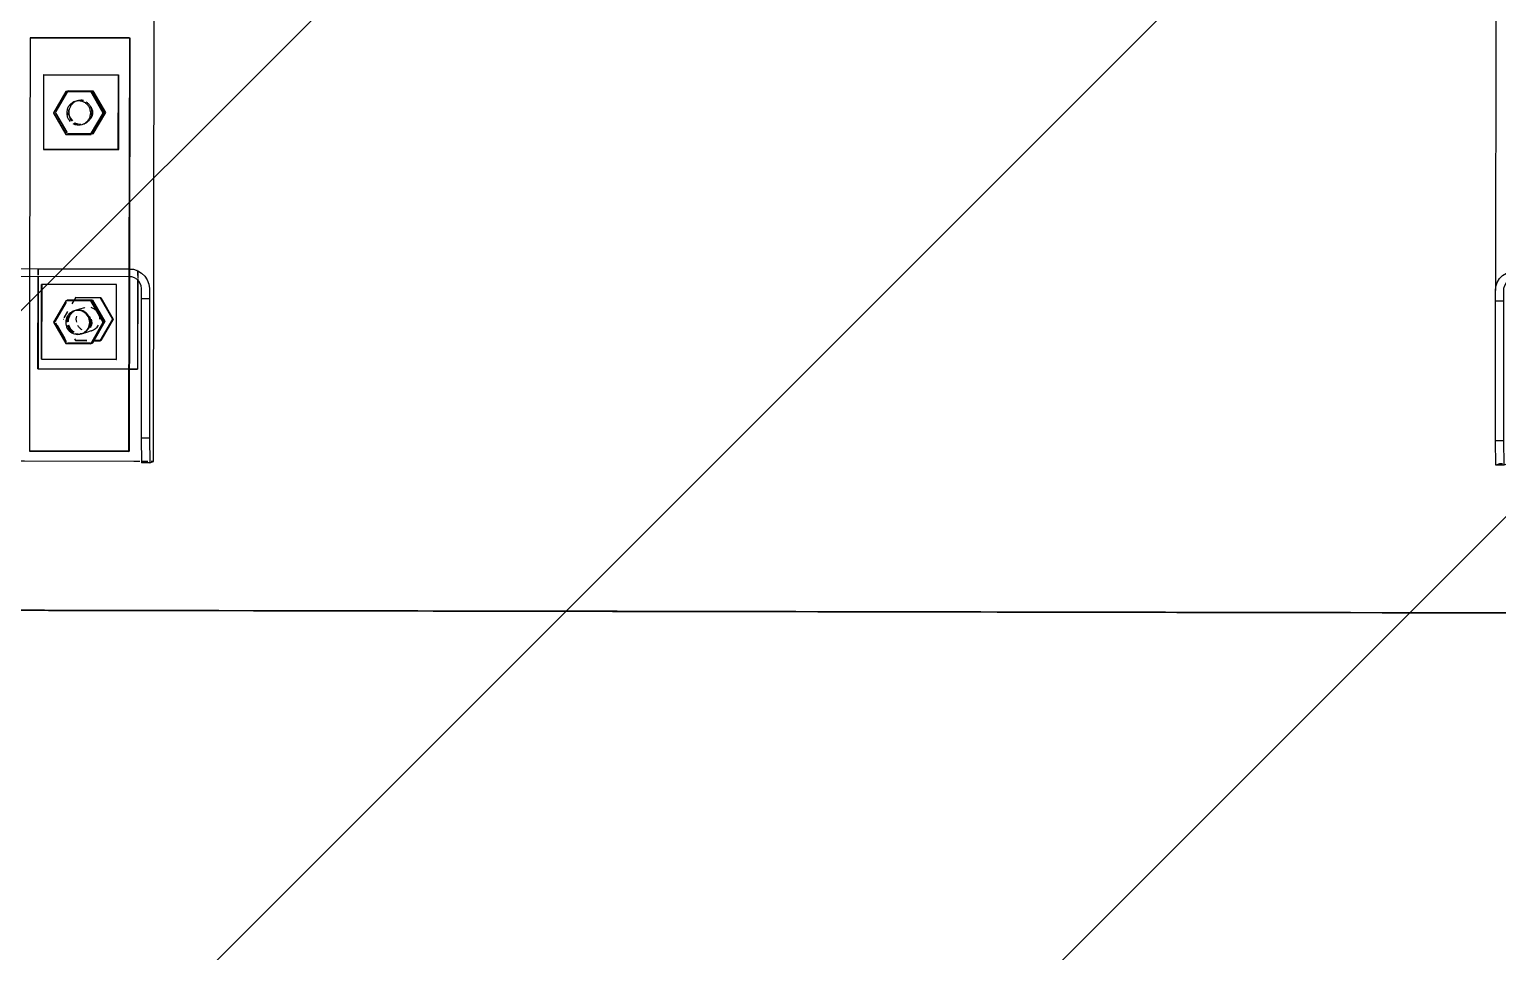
# Model space of a CAD drawing. Header units: metres. Extents: x -354 to -91, y 3 to 562.
# Drawn here: x -273.868 to -272.395, y 508.404 to 509.33 of the extents above; entities that cross this region are included whole.
import ezdxf

# ---------------------------------------------------------------- set-up
doc = ezdxf.new("R2010")
doc.units = ezdxf.units.M
doc.layers.add('A-DETL-GENF', color=7, linetype='Continuous', lineweight=9)
doc.layers.add('A-GENM', color=7, linetype='Continuous', lineweight=25)

# ---------------------------------------------------------------- blocks, each defined once
blk = doc.blocks.new('StitchPour_RS39B_01 - StitchPour_RS39B_01-60507265-DRG-2873034 - CONSTRUCTION SEQUENCE STAGE A8')
at = {"layer": 'A-GENM', "color": 253, "true_color": 0xa3a3a3}
for points, knots in [([(96.5715, 41.1022), (96.5885, 41.038), (96.7455, 40.4429), (97.0426, 39.3168), (97.4629, 37.724), (97.8832, 36.1312), (98.1634, 35.0693), (98.3035, 34.5384)], [-0.3434083, -0.3434083, -0.3434083, -0.3434083, -0.3333333, -0.25, -0.1666667, -0.0833333, 0, 0, 0, 0]), ([(97.2466, 38.5439), (97.1786, 38.8015), (97.0217, 39.396), (96.8649, 39.9905), (96.776, 40.3273)], [-0.79044018, -0.79044018, -0.79044018, -0.79044018, -0.75, -0.69713165, -0.69713165, -0.69713165, -0.69713165])]:
    blk.add_open_spline(points, degree=3, knots=knots, dxfattribs=at)
at = {"layer": 'A-GENM', "color": 9, "true_color": 0xbebebe}
blk.add_open_spline([(97.4629, 37.724), (97.3908, 37.9973), (97.3187, 38.2706), (97.2466, 38.5439)], degree=3, dxfattribs=at)
blk = doc.blocks.new('Barrier-Bracket-Assembly-Type02 - bracket-67298859-DRG-2873034 - CONSTRUCTION SEQUENCE STAGE A8')
at = {"layer": 'A-GENM', "color": 253, "true_color": 0xa3a3a3}
for p, q in [((-1145.5486, 509.6405), (-1145.5488, 509.5308)), ((-1145.4191, 509.6419), (-1145.5291, 509.6421)), ((-1145.5237, 509.6422), (-1145.5289, 509.6422)), ((-1145.524, 509.6437), (-1145.5123, 509.6437)), ((-1145.5238, 509.6438), (-1145.4138, 509.6436)), ((-1145.4189, 509.642), (-1145.5231, 509.6422)), ((-1145.5101, 509.6437), (-1145.414, 509.6435)), ((-1145.3944, 509.5306), (-1145.3943, 509.6416)), ((-1145.5488, 509.5308), (-1145.5491, 509.3442)), ((-1145.3947, 509.344), (-1145.3944, 509.5306)), ((-1145.5491, 509.3442), (-1145.5496, 509.0677)), ((-1145.3955, 508.8934), (-1145.3947, 509.344)), ((-1145.5478, 509.0759), (-1145.5455, 509.0797)), ((-1145.5455, 509.0797), (-1145.5424, 509.0828)), ((-1145.5424, 509.0828), (-1145.5386, 509.0852)), ((-1145.5386, 509.0852), (-1145.5344, 509.0867)), ((-1145.5325, 509.0789), (-1145.535, 509.078)), ((-1145.5344, 509.0867), (-1145.53, 509.0871)), ((-1145.5298, 509.0792), (-1145.5325, 509.0789)), ((-1145.53, 509.0871), (-1145.42, 509.0869)), ((-1145.4198, 509.079), (-1145.5298, 509.0792)), ((-1145.42, 509.0869), (-1145.4155, 509.0864)), ((-1145.4172, 509.0787), (-1145.4198, 509.079)), ((-1145.4146, 509.0778), (-1145.4172, 509.0787)), ((-1145.4155, 509.0864), (-1145.4113, 509.085)), ((-1145.4113, 509.085), (-1145.4074, 509.0826)), ((-1145.4042, 509.0794), (-1145.4018, 509.0757)), ((-1145.5496, 509.0677), (-1145.5492, 509.0717)), ((-1145.5496, 509.0673), (-1145.5496, 509.0677)), ((-1145.5494, 509.0574), (-1145.5496, 509.0673)), ((-1145.5492, 509.0717), (-1145.5478, 509.0759)), ((-1145.5413, 509.0699), (-1145.5416, 509.0675)), ((-1145.5416, 509.0675), (-1145.5416, 509.0673)), ((-1145.5416, 509.0673), (-1145.5414, 509.0574)), ((-1145.5405, 509.0725), (-1145.5413, 509.0699)), ((-1145.5391, 509.0747), (-1145.5405, 509.0725)), ((-1145.5372, 509.0766), (-1145.5391, 509.0747)), ((-1145.535, 509.078), (-1145.5372, 509.0766)), ((-1145.4123, 509.0764), (-1145.4146, 509.0778)), ((-1145.4104, 509.0745), (-1145.4123, 509.0764)), ((-1145.4089, 509.0722), (-1145.4104, 509.0745)), ((-1145.408, 509.0697), (-1145.4089, 509.0722)), ((-1145.4076, 509.0671), (-1145.408, 509.0697)), ((-1145.4074, 509.0571), (-1145.4076, 509.0671)), ((-1145.4018, 509.0757), (-1145.4002, 509.0715)), ((-1145.4002, 509.0715), (-1145.3996, 509.067)), ((-1145.3996, 509.067), (-1145.3994, 509.0571)), ((-1145.5496, 508.9174), (-1145.5494, 509.0574)), ((-1145.5494, 509.0574), (-1145.5414, 509.0574)), ((-1145.5414, 509.0574), (-1145.5416, 508.9174)), ((-1145.4077, 508.9171), (-1145.4074, 509.0571)), ((-1145.4074, 509.0571), (-1145.3994, 509.0571)), ((-1145.3994, 509.0571), (-1145.3997, 508.9171)), ((-1145.5491, 508.8925), (-1145.5496, 508.9174)), ((-1145.5496, 508.9174), (-1145.5416, 508.9174)), ((-1145.5416, 508.9174), (-1145.5411, 508.8925)), ((-1145.4072, 508.8923), (-1145.4077, 508.9171)), ((-1145.4077, 508.9171), (-1145.3997, 508.9171)), ((-1145.3997, 508.9171), (-1145.3992, 508.8923)), ((-1145.5455, 508.8937), (-1145.5491, 508.8925)), ((-1145.5411, 508.8925), (-1145.5491, 508.8925)), ((-1145.5375, 508.8937), (-1145.5411, 508.8925)), ((-1145.4511, 508.8936), (-1145.5252, 508.8937)), ((-1145.4511, 508.8937), (-1145.525, 508.8938)), ((-1145.4152, 508.8936), (-1145.4491, 508.8936)), ((-1145.4152, 508.8935), (-1145.4491, 508.8936)), ((-1145.4072, 508.8923), (-1145.4035, 508.8934)), ((-1145.3992, 508.8923), (-1145.4072, 508.8923)), ((-1145.3992, 508.8923), (-1145.3955, 508.8934))]:
    blk.add_line(p, q, dxfattribs=at)
for centre, major_axis, start_param, end_param in [((-1145.5286, 509.6423), (-0.02, 0), 6.262179, 6.283185), ((-1145.5286, 509.6423), (-0.02, 0), 0, 0.240793), ((-1145.5286, 509.6423), (-0.02, 0), 0.240793, 1.026191), ((-1145.5242, 509.6436), (-0.02, 0), 6.000379, 6.262179), ((-1145.5242, 509.6436), (-0.02, 0), 5.73858, 6.000379), ((-1145.5242, 509.6436), (-0.02, 0), 5.476781, 5.73858), ((-1145.5286, 509.6423), (-0.012, 0), 0, 0.240793), ((-1145.5286, 509.6423), (-0.012, 0), 0.240793, 0.502592), ((-1145.5286, 509.6423), (-0.012, 0), 0.502592, 0.764392), ((-1145.5286, 509.6423), (-0.02, 0), 1.026191, 1.28799), ((-1145.5242, 509.6436), (-0.02, 0), 5.214981, 5.476781), ((-1145.5286, 509.6423), (-0.012, 0), 0.764392, 1.026191), ((-1145.5242, 509.6436), (-0.012, 0), 6.000379, 6.262179), ((-1145.5242, 509.6436), (-0.012, 0), 5.73858, 6.000379), ((-1145.5286, 509.6423), (-0.012, 0), 1.026191, 1.28799), ((-1145.5242, 509.6436), (-0.012, 0), 5.476781, 5.73858), ((-1145.5286, 509.6423), (-0.02, 0), 1.28799, 1.54979), ((-1145.5242, 509.6436), (-0.02, 0), 4.953182, 5.214981), ((-1145.5242, 509.6436), (-0.012, 0), 5.214981, 5.476781), ((-1145.5286, 509.6423), (-0.012, 0), 1.28799, 1.54979), ((-1145.5242, 509.6436), (-0.012, 0), 4.953182, 5.214981), ((-1145.5242, 509.6436), (-0.02, 0), 4.691382, 4.919642), ((-1145.5242, 509.6436), (-0.012, 0), 4.691382, 4.953182), ((-1145.4187, 509.6421), (-0.02, 0), 1.54979, 2.073389), ((-1145.4187, 509.6421), (-0.012, 0), 1.54979, 1.811589), ((-1145.4187, 509.6421), (-0.012, 0), 1.811589, 2.073389), ((-1145.4143, 509.6434), (-0.012, 0), 4.429583, 4.691382), ((-1145.4143, 509.6434), (-0.02, 0), 4.429583, 4.691382), ((-1145.4187, 509.6421), (-0.012, 0), 2.073389, 2.335188), ((-1145.4143, 509.6434), (-0.012, 0), 4.167784, 4.429583), ((-1145.4187, 509.6421), (-0.012, 0), 2.335188, 2.858787), ((-1145.4187, 509.6421), (-0.02, 0), 2.073389, 2.335188), ((-1145.4143, 509.6434), (-0.02, 0), 4.167784, 4.429583), ((-1145.4143, 509.6434), (-0.012, 0), 3.905984, 4.167784), ((-1145.4187, 509.6421), (-0.012, 0), 2.858787, 3.120586), ((-1145.4143, 509.6434), (-0.012, 0), 3.644185, 3.905984), ((-1145.4143, 509.6434), (-0.02, 0), 3.905984, 4.167784), ((-1145.4143, 509.6434), (-0.012, 0), 3.382386, 3.644185), ((-1145.4143, 509.6434), (-0.012, 0), 3.141593, 3.382386), ((-1145.4187, 509.6421), (-0.02, 0), 2.596987, 3.120586), ((-1145.4143, 509.6434), (-0.02, 0), 3.644185, 3.905984), ((-1145.4143, 509.6434), (-0.02, 0), 3.382386, 3.644185), ((-1145.4143, 509.6434), (-0.02, 0), 3.141593, 3.382386), ((-1145.4143, 509.6434), (-0.02, 0), 3.120586, 3.141593), ((-1145.5255, 508.8937), (-0.02, 0), 5.73858, 6.262179), ((-1145.5255, 508.8937), (-0.012, 0), 6.000379, 6.262179), ((-1145.5255, 508.8937), (-0.012, 0), 5.73858, 6.000379), ((-1145.5255, 508.8937), (-0.012, 0), 5.476781, 5.73858), ((-1145.5255, 508.8937), (-0.02, 0), 5.007598, 5.143468), ((-1145.5255, 508.8937), (-0.012, 0), 5.214981, 5.476781), ((-1145.5255, 508.8937), (-0.012, 0), 4.953182, 5.214981), ((-1145.5255, 508.8937), (-0.02, 0), 4.69986, 4.856928), ((-1145.5255, 508.8937), (-0.012, 0), 4.691382, 4.953182), ((-1145.4155, 508.8935), (-0.012, 0), 4.429583, 4.691382), ((-1145.4155, 508.8935), (-0.02, 0), 4.542838, 4.691382), ((-1145.4155, 508.8935), (-0.012, 0), 4.167784, 4.429583), ((-1145.4155, 508.8935), (-0.012, 0), 3.382386, 3.905984), ((-1145.4155, 508.8935), (-0.012, 0), 3.141593, 3.382386), ((-1145.4155, 508.8935), (-0.02, 0), 3.905984, 4.084756), ((-1145.4155, 508.8935), (-0.02, 0), 3.141593, 3.644185), ((-1145.4155, 508.8935), (-0.02, 0), 3.120586, 3.141593)]:
    blk.add_ellipse(centre, major_axis=major_axis, ratio=0.006586, start_param=start_param, end_param=end_param, dxfattribs=at)
blk = doc.blocks.new('Barrier-Bracket-Assembly-Type02 - bracket-67298814-DRG-2873034 - CONSTRUCTION SEQUENCE STAGE A8')
at = {"layer": 'A-GENM', "color": 253, "true_color": 0xa3a3a3}
for p, q in [((-1147.0494, 509.6393), (-1147.0494, 509.6363)), ((-1147.0491, 509.6451), (-1147.0451, 509.6463)), ((-1147.0414, 509.645), (-1147.038, 509.646)), ((-1147.0223, 509.6448), (-1147.0298, 509.6448)), ((-1147.022, 509.6449), (-1147.0297, 509.6449)), ((-1147.0248, 509.6464), (-1147.0211, 509.6464)), ((-1147.0247, 509.6464), (-1147.0211, 509.6464)), ((-1147.0199, 509.6464), (-1146.9147, 509.6462)), ((-1147.0199, 509.6464), (-1146.9148, 509.6462)), ((-1146.9202, 509.6447), (-1147.0199, 509.6449)), ((-1146.9926, 509.6448), (-1147.0199, 509.6448)), ((-1146.9203, 509.6446), (-1146.9913, 509.6448)), ((-1146.9031, 509.6461), (-1146.9059, 509.6452)), ((-1146.8951, 509.6461), (-1146.8977, 509.6453)), ((-1146.8951, 509.6386), (-1146.8951, 509.6411)), ((-1147.0494, 509.6303), (-1147.0495, 509.5735)), ((-1146.8952, 509.5733), (-1146.8951, 509.6301)), ((-1147.0495, 509.5733), (-1147.0496, 509.5434)), ((-1146.8953, 509.5332), (-1146.8952, 509.5732)), ((-1147.0496, 509.5434), (-1147.0496, 509.5335)), ((-1147.0496, 509.5335), (-1147.0499, 509.3469)), ((-1146.8956, 509.3466), (-1146.8953, 509.5332)), ((-1147.0499, 509.3469), (-1147.0504, 509.0704)), ((-1146.8963, 508.8961), (-1146.8956, 509.3466)), ((-1147.0307, 509.0899), (-1146.9208, 509.0897)), ((-1146.9206, 509.0817), (-1147.0306, 509.0819)), ((-1147.0502, 509.0601), (-1147.0504, 509.07)), ((-1147.0424, 509.07), (-1147.0422, 509.0601)), ((-1146.9082, 509.0598), (-1146.9084, 509.0698)), ((-1146.9004, 509.0697), (-1146.9002, 509.0598)), ((-1147.0504, 508.9201), (-1147.0502, 509.0601)), ((-1147.0502, 509.0601), (-1147.0422, 509.0601)), ((-1147.0422, 509.0601), (-1147.0424, 508.9201)), ((-1146.9084, 508.9198), (-1146.9082, 509.0598)), ((-1146.9082, 509.0598), (-1146.9002, 509.0598)), ((-1146.9002, 509.0598), (-1146.9004, 508.9198)), ((-1147.0499, 508.8952), (-1147.0504, 508.9201)), ((-1147.0504, 508.9201), (-1147.0424, 508.9201)), ((-1147.0424, 508.9201), (-1147.0419, 508.8952)), ((-1146.9079, 508.895), (-1146.9084, 508.9198)), ((-1146.9084, 508.9198), (-1146.9004, 508.9198)), ((-1146.9004, 508.9198), (-1146.8999, 508.895)), ((-1147.0463, 508.8964), (-1147.0499, 508.8952)), ((-1147.0419, 508.8952), (-1147.0499, 508.8952)), ((-1147.0383, 508.8964), (-1147.0419, 508.8952)), ((-1146.9161, 508.8962), (-1147.0261, 508.8964)), ((-1146.9161, 508.8963), (-1147.0259, 508.8965)), ((-1146.9079, 508.895), (-1146.9043, 508.8961)), ((-1146.8999, 508.895), (-1146.9079, 508.895)), ((-1146.8999, 508.895), (-1146.8963, 508.8961))]:
    blk.add_line(p, q, dxfattribs=at)
at = {"layer": 'A-GENM', "color": 253, "true_color": 0xa3a3a3, "flags": 128}
for points in [[(-1147.0504, 509.07), (-1147.0499, 509.0744), (-1147.0485, 509.0786), (-1147.0462, 509.0824), (-1147.0431, 509.0855), (-1147.0394, 509.0879), (-1147.0352, 509.0894), (-1147.0307, 509.0899)], [(-1147.0306, 509.0819), (-1147.0332, 509.0816), (-1147.0358, 509.0807), (-1147.038, 509.0793), (-1147.0399, 509.0774), (-1147.0413, 509.0752), (-1147.0421, 509.0727), (-1147.0424, 509.07)], [(-1146.9208, 509.0897), (-1146.9163, 509.0891), (-1146.912, 509.0877), (-1146.9082, 509.0853), (-1146.905, 509.0821), (-1146.9025, 509.0784), (-1146.901, 509.0742), (-1146.9004, 509.0697)], [(-1146.9084, 509.0698), (-1146.9087, 509.0724), (-1146.9097, 509.0749), (-1146.9111, 509.0772), (-1146.9131, 509.0791), (-1146.9154, 509.0805), (-1146.9179, 509.0814), (-1146.9206, 509.0817)]]:
    blk.add_lwpolyline(points, dxfattribs=at)
at = {"layer": 'A-GENM', "color": 253, "true_color": 0xa3a3a3}
for centre, major_axis, start_param, end_param in [((-1147.0294, 509.645), (-0.02, 0), 6.262548, 6.283185), ((-1147.0294, 509.645), (-0.02, 0), 0, 0.241162), ((-1147.0294, 509.645), (-0.02, 0), 0.241162, 0.502962), ((-1147.0294, 509.645), (-0.02, 0), 0.502962, 0.92026), ((-1147.0251, 509.6463), (-0.02, 0), 5.73895, 6.262548), ((-1147.0294, 509.645), (-0.012, 0), 0, 0.764761), ((-1147.0294, 509.645), (-0.02, 0), 1.026561, 1.28836), ((-1147.0251, 509.6463), (-0.02, 0), 4.691752, 5.47715), ((-1147.0294, 509.645), (-0.012, 0), 0.764761, 1.550159), ((-1147.0251, 509.6463), (-0.012, 0), 5.47715, 6.262548), ((-1147.0294, 509.645), (-0.02, 0), 1.28836, 1.550159), ((-1147.0251, 509.6463), (-0.012, 0), 5.215351, 5.47715), ((-1147.0251, 509.6463), (-0.012, 0), 4.953551, 5.215351), ((-1147.0251, 509.6463), (-0.012, 0), 4.691752, 4.953551), ((-1146.9194, 509.6448), (-0.02, 0), 1.550159, 1.811959), ((-1146.9194, 509.6448), (-0.012, 0), 1.550159, 1.811959), ((-1146.9194, 509.6448), (-0.012, 0), 1.811959, 2.073758), ((-1146.9151, 509.6461), (-0.012, 0), 4.429953, 4.691752), ((-1146.9151, 509.6461), (-0.02, 0), 4.429953, 4.691752), ((-1146.9194, 509.6448), (-0.02, 0), 1.811959, 2.073758), ((-1146.9194, 509.6448), (-0.012, 0), 2.073758, 2.335558), ((-1146.9151, 509.6461), (-0.012, 0), 4.168153, 4.429953), ((-1146.9194, 509.6448), (-0.012, 0), 2.335558, 2.597357), ((-1146.9194, 509.6448), (-0.02, 0), 2.073758, 2.335558), ((-1146.9151, 509.6461), (-0.02, 0), 4.168153, 4.429953), ((-1146.9194, 509.6448), (-0.012, 0), 2.597357, 2.859156), ((-1146.9151, 509.6461), (-0.012, 0), 3.906354, 4.168153), ((-1146.9194, 509.6448), (-0.012, 0), 2.859156, 3.120956), ((-1146.9151, 509.6461), (-0.012, 0), 3.644554, 3.906354), ((-1146.9194, 509.6448), (-0.02, 0), 2.335558, 2.597357), ((-1146.9151, 509.6461), (-0.02, 0), 3.906354, 4.168153), ((-1146.9151, 509.6461), (-0.012, 0), 3.382755, 3.644554), ((-1146.9151, 509.6461), (-0.012, 0), 3.141593, 3.382755), ((-1146.9194, 509.6448), (-0.02, 0), 2.597357, 2.859156), ((-1146.9151, 509.6461), (-0.02, 0), 3.644554, 3.906354), ((-1146.9194, 509.6448), (-0.02, 0), 2.859156, 3.120956), ((-1146.9151, 509.6461), (-0.02, 0), 3.382755, 3.644554), ((-1146.9151, 509.6461), (-0.02, 0), 3.141593, 3.382755), ((-1146.9151, 509.6461), (-0.02, 0), 3.120956, 3.141593), ((-1147.0263, 508.8963), (-0.02, 0), 6.000749, 6.262548), ((-1147.0263, 508.8963), (-0.02, 0), 5.73895, 6.000749), ((-1147.0263, 508.8963), (-0.012, 0), 4.691752, 6.262548), ((-1147.0263, 508.8963), (-0.02, 0), 5.007798, 5.143651), ((-1147.0263, 508.8963), (-0.02, 0), 4.70008, 4.857149), ((-1146.9163, 508.8961), (-0.012, 0), 4.168153, 4.691752), ((-1146.9163, 508.8961), (-0.02, 0), 4.543057, 4.691752), ((-1146.9163, 508.8961), (-0.012, 0), 3.644554, 3.906354), ((-1146.9163, 508.8961), (-0.012, 0), 3.382755, 3.644554), ((-1146.9163, 508.8961), (-0.012, 0), 3.141593, 3.382755), ((-1146.9163, 508.8961), (-0.02, 0), 3.906354, 4.084812), ((-1146.9163, 508.8961), (-0.02, 0), 3.382755, 3.644554), ((-1146.9163, 508.8961), (-0.02, 0), 3.141593, 3.382755), ((-1146.9163, 508.8961), (-0.02, 0), 3.120956, 3.141593)]:
    blk.add_ellipse(centre, major_axis=major_axis, ratio=0.006454, start_param=start_param, end_param=end_param, dxfattribs=at)
blk = doc.blocks.new('Barrier-Bracket-Bolt-Installation - Bolt-V71-DRG-2873034 - CONSTRUCTION SEQUENCE STAGE A8')
at = {"layer": 'A-GENM', "color": 9, "true_color": 0xbebebe}
for p, q in [((-1147.0124, 508.9891), (-1147.0122, 509.0819)), ((-1147.0122, 509.0832), (-1147.0122, 509.0891)), ((-1147.0122, 509.0891), (-1147.012, 509.0891)), ((-1146.9207, 509.0889), (-1147.0122, 509.0891)), ((-1147.012, 509.0819), (-1147.0122, 508.9891)), ((-1147.012, 509.0891), (-1147.012, 509.0832)), ((-1146.9207, 509.089), (-1147.012, 509.0891)), ((-1146.9164, 509.0889), (-1146.9206, 509.089)), ((-1146.9165, 509.0889), (-1146.9206, 509.0889)), ((-1146.9122, 509.0794), (-1146.9124, 508.9889)), ((-1146.912, 509.0889), (-1146.9122, 509.0889)), ((-1146.9122, 509.0873), (-1146.9122, 509.0826)), ((-1146.9122, 509.0826), (-1146.9122, 509.0802)), ((-1146.9122, 508.9889), (-1146.912, 509.0795)), ((-1146.912, 509.0828), (-1146.912, 509.0877)), ((-1147.0122, 508.9891), (-1147.0124, 508.9891)), ((-1147.0124, 508.9891), (-1146.9208, 508.9889)), ((-1146.9208, 508.989), (-1147.0122, 508.9891)), ((-1146.9132, 508.9889), (-1146.9208, 508.989)), ((-1146.9208, 508.9889), (-1146.9132, 508.9889)), ((-1146.9124, 508.9889), (-1146.9122, 508.9889))]:
    blk.add_line(p, q, dxfattribs=at)
at = {"layer": 'A-GENM', "color": 253, "true_color": 0xa3a3a3}
for p, q in [((-1147.0088, 508.9988), (-1147.0086, 509.0738)), ((-1147.0086, 509.0738), (-1147.0084, 509.0738)), ((-1147.0084, 509.0738), (-1147.0086, 508.9988)), ((-1146.9337, 509.0736), (-1147.0086, 509.0738)), ((-1146.9335, 509.0737), (-1147.0084, 509.0738)), ((-1146.9337, 509.0736), (-1146.9338, 508.9986)), ((-1146.9335, 509.0737), (-1146.9337, 509.0736)), ((-1146.9336, 508.9987), (-1146.9335, 509.0737)), ((-1147.0086, 508.9988), (-1147.0088, 508.9988)), ((-1147.0088, 508.9988), (-1146.9338, 508.9986)), ((-1146.9338, 508.9987), (-1147.0086, 508.9988)), ((-1146.9338, 508.9986), (-1146.9336, 508.9987))]:
    blk.add_line(p, q, dxfattribs=at)
blk = doc.blocks.new('Barrier-Bracket-Plate - BarrierPlate-V72-DRG-2873034 - CONSTRUCTION SEQUENCE STAGE A8')
at = {"layer": 'A-GENM', "color": 253, "true_color": 0xa3a3a3}
for p, q in [((-1147.0202, 509.3214), (-1147.0206, 509.0826)), ((-1147.0203, 509.0826), (-1147.0199, 509.3214)), ((-1147.0199, 509.3215), (-1147.0202, 509.3214)), ((-1146.9204, 509.3213), (-1147.0202, 509.3214)), ((-1147.0199, 509.3215), (-1146.9204, 509.3214)), ((-1146.9206, 509.0817), (-1146.9202, 509.3213)), ((-1146.9199, 509.3214), (-1146.9203, 509.0823)), ((-1146.9199, 509.3214), (-1146.9202, 509.3213)), ((-1147.0206, 509.0819), (-1147.0209, 508.9065)), ((-1147.0205, 508.9066), (-1147.0203, 509.0819)), ((-1146.9209, 508.9063), (-1146.9206, 509.0817)), ((-1146.9203, 509.0823), (-1146.9206, 508.9064)), ((-1147.0205, 508.9066), (-1147.0209, 508.9065)), ((-1147.0209, 508.9065), (-1146.9209, 508.9063)), ((-1146.9209, 508.9064), (-1147.0205, 508.9066)), ((-1146.9209, 508.9063), (-1146.9206, 508.9064))]:
    blk.add_line(p, q, dxfattribs=at)
blk = doc.blocks.new('Barrier-Bracket-Bolt-Levelling - Bolt-V73-DRG-2873034 - CONSTRUCTION SEQUENCE STAGE A8')
at = {"layer": 'A-GENM', "color": 253, "true_color": 0xa3a3a3}
for p, q in [((-1147.0066, 509.2843), (-1147.0067, 509.2093)), ((-1146.9316, 509.2841), (-1147.0066, 509.2843)), ((-1147.0064, 509.2843), (-1147.0066, 509.2843)), ((-1147.0065, 509.2093), (-1147.0064, 509.2843)), ((-1147.0064, 509.2843), (-1146.9314, 509.2842)), ((-1146.9317, 509.2091), (-1146.9316, 509.2841)), ((-1146.9314, 509.2842), (-1146.9316, 509.2841)), ((-1146.9314, 509.2842), (-1146.9315, 509.2092)), ((-1147.0067, 509.2093), (-1146.9317, 509.2091)), ((-1147.0065, 509.2093), (-1147.0067, 509.2093)), ((-1146.9317, 509.2092), (-1147.0065, 509.2093)), ((-1146.9317, 509.2091), (-1146.9315, 509.2092))]:
    blk.add_line(p, q, dxfattribs=at)
blk = doc.blocks.new('ConnectionBolt - bolt-V74-DRG-2873034 - CONSTRUCTION SEQUENCE STAGE A8')
at = {"layer": 'A-GENM', "color": 9, "true_color": 0xbebebe}
for p, q in [((-1146.9763, 509.0577), (-1146.9781, 509.0545)), ((-1146.9779, 509.0543), (-1146.976, 509.0577)), ((-1146.9745, 509.0607), (-1146.976, 509.0581)), ((-1146.9757, 509.0581), (-1146.9744, 509.0604)), ((-1146.9745, 509.0607), (-1146.9742, 509.0608)), ((-1146.9496, 509.0606), (-1146.9745, 509.0607)), ((-1146.9742, 509.0608), (-1146.9492, 509.0607)), ((-1146.9492, 509.0607), (-1146.9496, 509.0606)), ((-1146.9372, 509.039), (-1146.9496, 509.0606)), ((-1146.9492, 509.0607), (-1146.9368, 509.0391)), ((-1146.987, 509.0391), (-1146.9867, 509.0392)), ((-1146.9826, 509.0466), (-1146.9863, 509.0403)), ((-1146.9859, 509.0405), (-1146.9826, 509.0462)), ((-1146.9497, 509.0174), (-1146.9372, 509.039)), ((-1146.9368, 509.0391), (-1146.9493, 509.0175)), ((-1146.9372, 509.039), (-1146.9368, 509.0391)), ((-1146.9757, 509.0193), (-1146.9746, 509.0175)), ((-1146.9742, 509.0176), (-1146.9753, 509.0193)), ((-1146.9746, 509.0175), (-1146.9742, 509.0176)), ((-1146.9746, 509.0175), (-1146.9631, 509.0174)), ((-1146.9632, 509.0175), (-1146.9742, 509.0176)), ((-1146.9498, 509.0175), (-1146.9564, 509.0175)), ((-1146.9564, 509.0174), (-1146.9497, 509.0174)), ((-1146.9497, 509.0174), (-1146.9493, 509.0175))]:
    blk.add_line(p, q, dxfattribs=at)
at = {"layer": 'A-GENM', "color": 253, "true_color": 0xa3a3a3}
for p, q in [((-1146.9656, 509.0505), (-1146.9705, 509.049)), ((-1146.9705, 509.049), (-1146.976, 509.0473)), ((-1146.9688, 509.0244), (-1146.9633, 509.0261)), ((-1146.9633, 509.0261), (-1146.9585, 509.0276))]:
    blk.add_line(p, q, dxfattribs=at)
at = {"layer": 'A-GENM', "color": 9, "true_color": 0xbebebe}
for start_param, end_param in [(6.241848, 6.283185), (5.456449, 5.708005), (5.19465, 5.456449), (1.00586, 1.267659), (1.267659, 1.529459), (4.409252, 4.671051), (1.791258, 2.053057), (2.053057, 2.314857), (3.100255, 3.141593), (3.141593, 3.885653)]:
    blk.add_ellipse((-1146.9621, 509.039), major_axis=(-0.0036, 0.0115), ratio=0.999766, start_param=start_param, end_param=end_param, dxfattribs=at)
at = {"layer": 'A-GENM', "color": 253, "true_color": 0xa3a3a3}
for start_param, end_param in [(5.980048, 9.121641), (2.838455, 5.980048)]:
    blk.add_ellipse((-1146.9724, 509.0358), major_axis=(-0.0036, 0.0115), ratio=0.999766, start_param=start_param, end_param=end_param, dxfattribs=at)
blk = doc.blocks.new('ConnectionNut - nut-V75-DRG-2873034 - CONSTRUCTION SEQUENCE STAGE A8')
at = {"layer": 'A-GENM', "color": 253, "true_color": 0xa3a3a3}
for p, q in [((-1146.9839, 509.0562), (-1146.9952, 509.0367)), ((-1146.9947, 509.0369), (-1146.9838, 509.0556)), ((-1146.9828, 509.0581), (-1146.9823, 509.0582)), ((-1146.9578, 509.058), (-1146.9828, 509.0581)), ((-1146.9823, 509.0582), (-1146.9574, 509.0582)), ((-1146.9574, 509.0582), (-1146.9578, 509.058)), ((-1146.9454, 509.0364), (-1146.9578, 509.058)), ((-1146.9574, 509.0582), (-1146.945, 509.0366)), ((-1146.9953, 509.0365), (-1146.9948, 509.0366)), ((-1146.9946, 509.0353), (-1146.9839, 509.0167)), ((-1146.9579, 509.0148), (-1146.9454, 509.0364)), ((-1146.945, 509.0366), (-1146.9575, 509.015)), ((-1146.9454, 509.0364), (-1146.945, 509.0366)), ((-1146.9849, 509.0193), (-1146.9926, 509.0327)), ((-1146.9828, 509.0149), (-1146.9824, 509.015)), ((-1146.9828, 509.0149), (-1146.9598, 509.0148)), ((-1146.9599, 509.015), (-1146.9824, 509.015)), ((-1146.9579, 509.0148), (-1146.9575, 509.015))]:
    blk.add_line(p, q, dxfattribs=at)
for centre, start_param, end_param in [((-1146.9703, 509.0365), 1.00586, 1.267659), ((-1146.9703, 509.0365), 0.74406, 1.00586), ((-1146.9699, 509.0366), 1.00586, 1.267659), ((-1146.9699, 509.0366), 0.74406, 1.00586), ((-1146.9703, 509.0365), 0.49453, 0.74406), ((-1146.9699, 509.0366), 0.49718, 0.74406), ((-1146.9703, 509.0365), 0.220462, 0.482261), ((-1146.9699, 509.0366), 0.220462, 0.482261), ((-1146.9703, 509.0365), 6.241848, 6.283185), ((-1146.9699, 509.0366), 6.241848, 6.283185), ((-1146.9703, 509.0365), 4.147452, 4.374643), ((-1146.9703, 509.0365), 4.409252, 4.608793), ((-1146.9699, 509.0366), 4.147452, 4.362889), ((-1146.9703, 509.0365), 1.529459, 1.791258), ((-1146.9699, 509.0366), 1.529459, 1.791258), ((-1146.9703, 509.0365), 1.791258, 2.053057), ((-1146.9699, 509.0366), 1.791258, 2.053057), ((-1146.9703, 509.0365), 2.053057, 2.314857), ((-1146.9699, 509.0366), 2.053057, 2.314857), ((-1146.9703, 509.0365), 2.838455, 3.060532), ((-1146.9699, 509.0366), 2.838455, 3.047041), ((-1146.9703, 509.0365), 3.100255, 3.141593), ((-1146.9699, 509.0366), 3.100255, 3.141593), ((-1146.9703, 509.0365), 3.899919, 4.136922), ((-1146.9699, 509.0366), 3.904764, 4.133345)]:
    blk.add_ellipse(centre, major_axis=(-0.0036, 0.0115), ratio=0.999766, start_param=start_param, end_param=end_param, dxfattribs=at)
blk = doc.blocks.new('ConnectionNut - nut-V76-DRG-2873034 - CONSTRUCTION SEQUENCE STAGE A8')
at = {"layer": 'A-GENM', "color": 253, "true_color": 0xa3a3a3}
for p, q in [((-1146.9841, 509.0577), (-1146.9966, 509.0361)), ((-1146.9961, 509.0363), (-1146.984, 509.0572)), ((-1146.9841, 509.0577), (-1146.9836, 509.0578)), ((-1146.9592, 509.0576), (-1146.9841, 509.0577)), ((-1146.9836, 509.0578), (-1146.9587, 509.0578)), ((-1146.9587, 509.0578), (-1146.9592, 509.0576)), ((-1146.9467, 509.036), (-1146.9592, 509.0576)), ((-1146.9587, 509.0578), (-1146.9463, 509.0361)), ((-1146.9966, 509.0361), (-1146.9961, 509.0362)), ((-1146.9966, 509.0361), (-1146.9842, 509.0145)), ((-1146.9841, 509.0152), (-1146.9959, 509.0358)), ((-1146.9592, 509.0144), (-1146.9467, 509.036)), ((-1146.9463, 509.0361), (-1146.9588, 509.0146)), ((-1146.9467, 509.036), (-1146.9463, 509.0361)), ((-1146.9842, 509.0145), (-1146.9837, 509.0146)), ((-1146.9842, 509.0145), (-1146.9592, 509.0144)), ((-1146.9594, 509.0146), (-1146.9837, 509.0146)), ((-1146.9592, 509.0144), (-1146.9588, 509.0146))]:
    blk.add_line(p, q, dxfattribs=at)
for centre, start_param, end_param in [((-1146.9717, 509.0361), 0.74406, 1.267659), ((-1146.9712, 509.0362), 0.74406, 1.267659), ((-1146.9717, 509.0361), 5.980048, 6.765446), ((-1146.9712, 509.0362), 0, 0.482261), ((-1146.9712, 509.0362), 6.241848, 6.283185), ((-1146.9712, 509.0362), 6.025179, 6.241848), ((-1146.9717, 509.0361), 2.838455, 5.980048), ((-1146.9712, 509.0362), 5.741915, 5.980048), ((-1146.9712, 509.0362), 5.483117, 5.718249), ((-1146.9712, 509.0362), 4.671051, 4.897581), ((-1146.9712, 509.0362), 4.409252, 4.649907), ((-1146.9712, 509.0362), 4.147452, 4.397498), ((-1146.9712, 509.0362), 1.529459, 1.772137), ((-1146.9717, 509.0361), 1.791258, 2.314857), ((-1146.9712, 509.0362), 1.791258, 2.314857), ((-1146.9717, 509.0361), 2.576656, 2.806435), ((-1146.9712, 509.0362), 2.576656, 2.787433), ((-1146.9712, 509.0362), 2.838455, 3.086764), ((-1146.9712, 509.0362), 3.100255, 3.141593), ((-1146.9712, 509.0362), 3.890498, 4.143876)]:
    blk.add_ellipse(centre, major_axis=(-0.0036, 0.0115), ratio=0.999766, start_param=start_param, end_param=end_param, dxfattribs=at)
blk = doc.blocks.new('ConnectionBolt - bolt-V77-DRG-2873034 - CONSTRUCTION SEQUENCE STAGE A8')
at = {"layer": 'A-GENM', "color": 253, "true_color": 0xa3a3a3}
for p, q in [((-1146.9842, 509.2675), (-1146.9967, 509.2459)), ((-1146.9963, 509.2462), (-1146.9839, 509.2675)), ((-1146.9839, 509.2676), (-1146.9842, 509.2675)), ((-1146.9593, 509.2675), (-1146.9842, 509.2675)), ((-1146.9839, 509.2676), (-1146.9589, 509.2676)), ((-1146.9727, 509.2582), (-1146.975, 509.2575)), ((-1146.9589, 509.2676), (-1146.9593, 509.2675)), ((-1146.9469, 509.2459), (-1146.9593, 509.2675)), ((-1146.9589, 509.2676), (-1146.9465, 509.246)), ((-1146.9964, 509.2461), (-1146.9967, 509.2459)), ((-1146.9967, 509.2459), (-1146.9843, 509.2243)), ((-1146.9841, 509.2247), (-1146.9964, 509.2461)), ((-1146.9594, 509.2243), (-1146.9469, 509.2459)), ((-1146.9465, 509.246), (-1146.959, 509.2244)), ((-1146.9465, 509.246), (-1146.9469, 509.2459)), ((-1146.9679, 509.2345), (-1146.9656, 509.2353)), ((-1146.9839, 509.2244), (-1146.9843, 509.2243)), ((-1146.9843, 509.2243), (-1146.9594, 509.2243)), ((-1146.9593, 509.2244), (-1146.9839, 509.2244)), ((-1146.9594, 509.2243), (-1146.959, 509.2244))]:
    blk.add_line(p, q, dxfattribs=at)
for centre, start_param, end_param in [((-1146.9714, 509.246), 0.220462, 0.482261), ((-1146.9692, 509.2467), 0.220462, 0.482261), ((-1146.9714, 509.246), 0, 0.220462), ((-1146.9714, 509.246), 6.241848, 6.283185), ((-1146.9714, 509.246), 5.980048, 6.241848), ((-1146.9692, 509.2467), 6.241847, 6.283185), ((-1146.9714, 509.246), 5.718249, 5.980048), ((-1146.9692, 509.2467), 5.762076, 5.980048), ((-1146.9714, 509.246), 5.477191, 5.718249), ((-1146.9714, 509.246), 5.19465, 5.456449), ((-1146.9714, 509.246), 1.00586, 1.267659), ((-1146.9714, 509.246), 1.267659, 1.529459), ((-1146.9714, 509.246), 0.74406, 1.00586), ((-1146.9714, 509.246), 1.529459, 1.791258), ((-1146.9714, 509.246), 0.482261, 0.74406), ((-1146.9692, 509.2467), 1.00586, 1.267659), ((-1146.9692, 509.2467), 1.270737, 1.529458), ((-1146.9692, 509.2467), 0.764923, 1.00586), ((-1146.9692, 509.2467), 1.529459, 2.053057), ((-1146.9692, 509.2467), 0.482261, 0.74406), ((-1146.9714, 509.246), 4.932851, 5.19465), ((-1146.9714, 509.246), 3.885653, 4.147452), ((-1146.9714, 509.246), 4.671051, 4.932851), ((-1146.9714, 509.246), 4.409252, 4.671051), ((-1146.9714, 509.246), 4.147452, 4.409252), ((-1146.9692, 509.2467), 3.894625, 4.140829), ((-1146.9692, 509.2467), 4.147452, 4.387485), ((-1146.9692, 509.2467), 4.409252, 4.631895), ((-1146.9714, 509.246), 1.791258, 2.053057), ((-1146.9714, 509.246), 2.314857, 2.576656), ((-1146.9692, 509.2467), 2.314857, 2.573578), ((-1146.9714, 509.246), 2.576656, 2.838456), ((-1146.9692, 509.2467), 2.635683, 2.838455), ((-1146.9714, 509.246), 2.838456, 3.100255), ((-1146.9714, 509.246), 3.100255, 3.141593), ((-1146.9714, 509.246), 3.141593, 3.362054), ((-1146.9692, 509.2467), 3.100255, 3.141593), ((-1146.9714, 509.246), 3.362054, 3.623854), ((-1146.9714, 509.246), 3.623854, 3.885653)]:
    blk.add_ellipse(centre, major_axis=(-0.0036, 0.0115), ratio=0.999766, start_param=start_param, end_param=end_param, dxfattribs=at)
blk = doc.blocks.new('ConnectionNut - nut-V78-DRG-2873034 - CONSTRUCTION SEQUENCE STAGE A8')
at = {"layer": 'A-GENM', "color": 253, "true_color": 0xa3a3a3}
for p, q in [((-1146.9828, 509.2675), (-1146.9945, 509.2472)), ((-1146.994, 509.2475), (-1146.9824, 509.2675)), ((-1146.982, 509.2682), (-1146.9824, 509.2681)), ((-1146.9575, 509.268), (-1146.9824, 509.2681)), ((-1146.982, 509.2682), (-1146.9571, 509.2682)), ((-1146.9571, 509.2682), (-1146.9575, 509.268)), ((-1146.9451, 509.2464), (-1146.9575, 509.268)), ((-1146.9571, 509.2682), (-1146.9446, 509.2466)), ((-1146.9945, 509.2466), (-1146.9949, 509.2465)), ((-1146.9949, 509.2465), (-1146.9832, 509.2262)), ((-1146.983, 509.2266), (-1146.9942, 509.2462)), ((-1146.9576, 509.2248), (-1146.9451, 509.2464)), ((-1146.9446, 509.2466), (-1146.9571, 509.225)), ((-1146.9446, 509.2466), (-1146.9451, 509.2464)), ((-1146.9821, 509.225), (-1146.9825, 509.2249)), ((-1146.9825, 509.2249), (-1146.959, 509.2248)), ((-1146.959, 509.225), (-1146.9821, 509.225)), ((-1146.9576, 509.2248), (-1146.9571, 509.225))]:
    blk.add_line(p, q, dxfattribs=at)
for centre, start_param, end_param in [((-1146.97, 509.2465), 0.220462, 0.482261), ((-1146.9696, 509.2466), 0.220462, 0.482261), ((-1146.97, 509.2465), 0, 0.220462), ((-1146.97, 509.2465), 6.241848, 6.283185), ((-1146.9696, 509.2466), 6.025178, 6.283185), ((-1146.97, 509.2465), 5.980048, 6.241848), ((-1146.97, 509.2465), 5.718249, 5.980048), ((-1146.9696, 509.2466), 5.741915, 5.980048), ((-1146.97, 509.2465), 5.19465, 5.456449), ((-1146.97, 509.2465), 1.267659, 1.468523), ((-1146.9696, 509.2466), 1.267659, 2.053057), ((-1146.9696, 509.2466), 1.00586, 1.22568), ((-1146.97, 509.2465), 0.482261, 0.74406), ((-1146.9696, 509.2466), 0.482261, 0.74406), ((-1146.97, 509.2465), 4.932851, 5.19465), ((-1146.97, 509.2465), 4.671051, 4.932851), ((-1146.97, 509.2465), 3.885653, 4.147452), ((-1146.9696, 509.2466), 3.890498, 4.143876), ((-1146.9696, 509.2466), 4.671051, 4.897581), ((-1146.97, 509.2465), 4.409252, 4.671051), ((-1146.97, 509.2465), 4.147452, 4.409252), ((-1146.9696, 509.2466), 4.147452, 4.397498), ((-1146.9696, 509.2466), 4.409252, 4.649907), ((-1146.97, 509.2465), 1.791258, 2.053057), ((-1146.97, 509.2465), 2.314857, 2.576656), ((-1146.9696, 509.2466), 2.314857, 2.576656), ((-1146.97, 509.2465), 3.100255, 3.141593), ((-1146.9696, 509.2466), 3.100255, 3.141593), ((-1146.97, 509.2465), 3.141593, 3.362054), ((-1146.97, 509.2465), 3.362054, 3.623854), ((-1146.97, 509.2465), 3.623854, 3.885653)]:
    blk.add_ellipse(centre, major_axis=(-0.0036, 0.0115), ratio=0.999766, start_param=start_param, end_param=end_param, dxfattribs=at)
blk = doc.blocks.new('T2DPAA-T2D-C3S-RS-M3D-100334_rvt-1-DRG-2873034 - CONSTRUCTION SEQUENCE STAGE A8')
at = {"layer": 'A-GENM', "color": 253, "lineweight": 25, "true_color": 0xa3a3a3, "rotation": 75.11694444444437}
blk.add_blockref('StitchPour_RS39B_01 - StitchPour_RS39B_01-60507265-DRG-2873034 - CONSTRUCTION SEQUENCE STAGE A8', (-1134.0578, 404.8616), dxfattribs=at)
at = {"layer": 'A-GENM', "color": 253, "lineweight": 25, "true_color": 0xa3a3a3}
for name in ['Barrier-Bracket-Assembly-Type02 - bracket-67298814-DRG-2873034 - CONSTRUCTION SEQUENCE STAGE A8', 'Barrier-Bracket-Assembly-Type02 - bracket-67298859-DRG-2873034 - CONSTRUCTION SEQUENCE STAGE A8', 'Barrier-Bracket-Plate - BarrierPlate-V72-DRG-2873034 - CONSTRUCTION SEQUENCE STAGE A8', 'Barrier-Bracket-Bolt-Levelling - Bolt-V73-DRG-2873034 - CONSTRUCTION SEQUENCE STAGE A8', 'ConnectionBolt - bolt-V77-DRG-2873034 - CONSTRUCTION SEQUENCE STAGE A8', 'ConnectionNut - nut-V78-DRG-2873034 - CONSTRUCTION SEQUENCE STAGE A8', 'Barrier-Bracket-Bolt-Installation - Bolt-V71-DRG-2873034 - CONSTRUCTION SEQUENCE STAGE A8', 'ConnectionNut - nut-V76-DRG-2873034 - CONSTRUCTION SEQUENCE STAGE A8', 'ConnectionNut - nut-V75-DRG-2873034 - CONSTRUCTION SEQUENCE STAGE A8', 'ConnectionBolt - bolt-V74-DRG-2873034 - CONSTRUCTION SEQUENCE STAGE A8']:
    blk.add_blockref(name, (0, 0), dxfattribs=at)

msp = doc.modelspace()

# ---------------------------------------------------------------- hatches: boundary and pattern name
at = {"layer": 'A-DETL-GENF'}
h = msp.add_hatch(dxfattribs=at)
h.set_pattern_fill('FP_5', color=256, style=0, pattern_type=2)
h.set_pattern_definition([(45, (-500.2926, -694.024), (-0.42426407, 0.42426407), [])])
h.paths.add_polyline_path([(-272.1379, 504.6318), (-272.1379, 504.6318), (-272.1294, 509.3818), (-269.0162, 509.3762), (-269.0148, 509.6107), (-269.0076, 509.6107), (-269.0057, 509.3762), (-268.7337, 509.3757), (-268.6415, 509.9047), (-268.6413, 509.9058), (-266.763, 520.687), (-275.8246, 520.687), (-275.8246, 504.6383), (-272.1654, 504.6318)])
h.paths.add_polyline_path([(-273.8828, 509.0899), (-273.8828, 509.0899), (-273.8828, 509.0931)])
h.paths.add_polyline_path([(-274.2737, 509.6307), (-274.2737, 509.6307), (-274.2676, 509.6307)])
h.paths.add_polyline_path([(-271.0049, 509.7056), (-271.0029, 509.7058), (-271.0029, 509.7058)])
h.paths.add_polyline_path([(-273.3992, 509.708), (-273.3992, 509.708), (-273.3651, 509.708)])
h.paths.add_polyline_path([(-269.6625, 509.7249), (-269.6625, 509.7249), (-269.6571, 509.7249)])
h.paths.add_polyline_path([(-270.3151, 509.7259), (-270.3151, 509.7259), (-270.3123, 509.7259)])
h.paths.add_polyline_path([(-268.6415, 509.9047), (-268.6415, 509.9051), (-268.6461, 509.9051)])

# ---------------------------------------------------------------- block references
at = {"lineweight": 5}
msp.add_blockref('T2DPAA-T2D-C3S-RS-M3D-100334_rvt-1-DRG-2873034 - CONSTRUCTION SEQUENCE STAGE A8', (873.1524, 0), dxfattribs=at)

doc.saveas('drawing.dxf')
